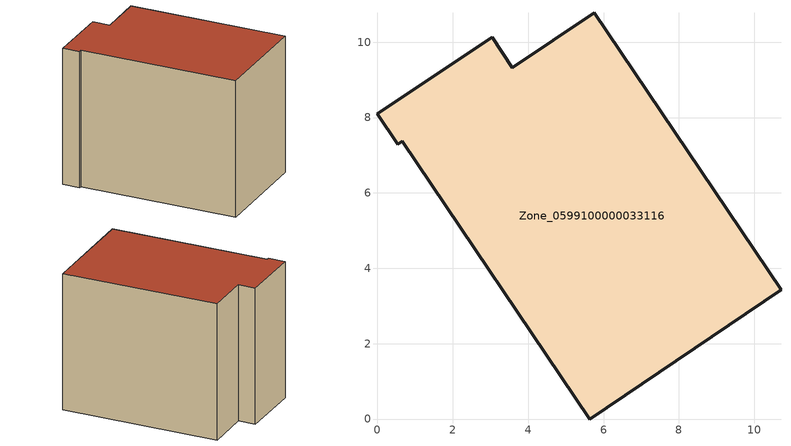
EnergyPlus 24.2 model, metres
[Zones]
Zone_0599100000033116
 floor ground (C_G): 10.71,3.42 5.63,0 0.66,7.38 0.54,7.29 0,8.11 3.04,10.14 3.58,9.32 5.75,10.78 z0
 wall outside (C_F): 3.58,9.32 3.04,10.14 0,8.11 0.54,7.29 0.66,7.38 5.63,0 10.71,3.42 5.75,10.78 3.58,9.32 z0:7.8
 roof outside (C_R): 10.71,3.42 5.75,10.78 3.58,9.32 3.04,10.14 0,8.11 0.54,7.29 0.66,7.38 5.63,0 z7.8
[BUILDING]
Pand.0599100000033116: North Axis=0; Terrain=City; Loads Convergence Tolerance Value=0.04; Temperature Convergence Tolerance Value=0.4; Solar Distribution=FullExterior; Maximum Number of Warmup Days=25; Minimum Number of Warmup Days=1
[Site:Location]
Rotterdam.The.Hague.AP_ZH_NLD Design_Conditions: Latitude=51.96; Longitude=4.45; Time Zone=1; Elevation=-4.5
[SITE:GROUNDTEMPERATURE:BUILDINGSURFACE]
18, 18, 18, 18, 18, 18, 18, 18, 18, 18, 18, 18
[MATERIAL] Thermal Absorptance=0.9; Solar Absorptance=0.7; Visible Absorptance=0.7
Name | Roughness | Thickness | Conductivity | Density | Specific Heat
G.TI.1965-1974 | MediumSmooth | 0.15 | 0.882353 | 540 | 1210
F.TI.1965-1974 | Rough | 0.3 | 0.697674 | 1920 | 840
R.TI.1965-1974 | MediumRough | 0.2 | 0.232558 | 1500 | 1000
[CONSTRUCTION]
C_G: G.TI.1965-1974
C_F: F.TI.1965-1974
C_R: R.TI.1965-1974
[ZONE]
Zone_0599100000033116: Type=1; Multiplier=1; Ceiling Height=Autocalculate; Volume=Autocalculate; Floor Area=autocalculate; Part of Total Floor Area=Yes
[ZONEINFILTRATION:DESIGNFLOWRATE]
Infil_Zone_0599100000033116: Zone or ZoneList or Space or SpaceList=Zone_0599100000033116; Schedule=AlwaysOn; Design Flow Rate Calculation Method=Flow/Area; Flow Rate per Floor Area=0.003; Constant Term Coefficient=1; Temperature Term Coefficient=0; Velocity Term Coefficient=0; Velocity Squared Term Coefficient=0
[HVACTEMPLATE:ZONE:IDEALLOADSAIRSYSTEM]
Zone_0599100000033116: Maximum Heating Supply Air Temperature=50; Minimum Cooling Supply Air Temperature=13; Maximum Heating Supply Air Humidity Ratio=0.0156; Minimum Cooling Supply Air Humidity Ratio=0.0077; Heating Limit=NoLimit; Cooling Limit=NoLimit; Dehumidification Control Type=ConstantSensibleHeatRatio; Cooling Sensible Heat Ratio=0.7; Dehumidification Setpoint=60; Humidification Control Type=None; Humidification Setpoint=30; Outdoor Air Method=None; Outdoor Air Flow Rate per Person=0.00944; Outdoor Air Flow Rate per Zone Floor Area=0; Outdoor Air Flow Rate per Zone=0; Demand Controlled Ventilation Type=None; Outdoor Air Economizer Type=NoEconomizer; Heat Recovery Type=None; Sensible Heat Recovery Effectiveness=0.7; Latent Heat Recovery Effectiveness=0.65
[ZONECONTROL:THERMOSTAT]
ThermostatControl_Zone_0599100000033116: Zone or ZoneList=Zone_0599100000033116; Control Type Schedule=DualSetpointControlType; Control 1=Thermostat_Zone_0599100000033116; Temperature Difference Between Cutout And Setpoint=0
[THERMOSTATSETPOINT:DUALSETPOINT]
Thermostat_Zone_0599100000033116: Heating Setpoint Temperature Schedule=HeatingSetpoint_Zone_0599100000033116; Cooling Setpoint Temperature Schedule=CoolingSetpoint_Zone_0599100000033116
[SCHEDULE:COMPACT]
HeatingSetpoint_Zone_0599100000033116: Through: 12/31, For: AllDays, Until: 24:00, 21
CoolingSetpoint_Zone_0599100000033116: Through: 12/31, For: AllDays, Until: 24:00, 24
DualSetpointControlType: Through: 12/31, For: AllDays, Until: 24:00, 4
AlwaysOn: Through: 12/31, For: AllDays, Until: 24:00, 1
